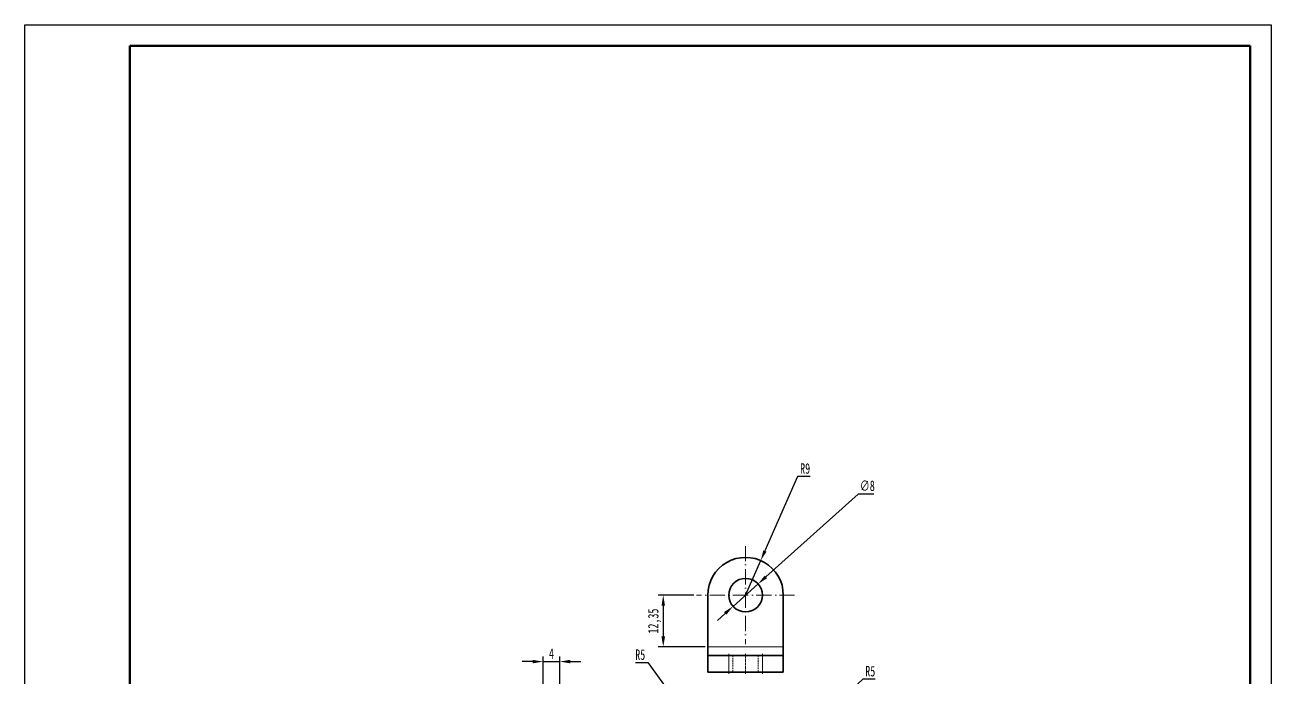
# Model space of a CAD drawing. Header units: millimetres. Extents: x 1050 to 2021, y 766 to 1186.
# Drawn here: x 1723.6 to 2020.6, y 1030.2 to 1185.6 of the extents above; entities that cross this region are included whole.
import ezdxf

# ---------------------------------------------------------------- set-up
doc = ezdxf.new("R2010")
doc.units = ezdxf.units.MM
doc.header["$LTSCALE"] = 0.3
for name, pattern in [('CENTER', [50.8, 31.75, -6.35, 6.35, -6.35]), ('DASHDOT', [18.5, 12, -3, 0.5, -3]), ('DASHED', [19.05, 12.7, -6.35])]:
    doc.linetypes.add(name, pattern=pattern)
for name, color, linetype, lineweight in [('尺寸线', 3, 'Continuous', 25), ('粗实线', 7, 'Continuous', 50), ('细点画线', 1, 'CENTER', 25)]:
    doc.layers.add(name, color=color, linetype=linetype, lineweight=lineweight)
doc.styles.add('NUT Standard', font='simfang.ttf', dxfattribs={"width": 0.7, "height": 2.5})
doc.dimstyles.new('NUT Standard', dxfattribs={"dimtxt": 2.5, "dimasz": 2.5, "dimexe": 1.25, "dimexo": 0.625, "dimtad": 1, "dimtoh": 1, "dimtxsty": 'NUT Standard', "dimcen": 2.5, "dimadec": 0, "dimazin": 0, "dimtfac": 1, "dimtmove": 0, "dimatfit": 3, "dimfxl": 1, "dimarcsym": 0})

# ---------------------------------------------------------------- blocks, each defined once
blk = doc.blocks.new('*D5')
at = {"layer": 'Defpoints', "color": 0, "transparency": 16777216}
for p in [(1898.29, 1052.42), (1892.33, 1047.08)]:
    blk.add_point(p, dxfattribs=at)
at = {"layer": '尺寸线', "color": 0, "lineweight": -2, "transparency": 16777216}
for p, q in [((1922.17, 1073.84), (1900.15, 1054.09)), ((1925.85, 1073.84), (1922.17, 1073.84)), ((1892.33, 1047.08), (1898.29, 1052.42)), ((1890.47, 1045.41), (1888.61, 1043.74))]:
    blk.add_line(p, q, dxfattribs=at)
at = {"layer": '尺寸线', "color": 0, "transparency": 16777216}
for points in [[(1899.87, 1054.4), (1900.42, 1053.78), (1898.29, 1052.42)], [(1890.19, 1045.72), (1890.75, 1045.1), (1892.33, 1047.08)]]:
    blk.add_solid(points, dxfattribs=at)
at = {"layer": '尺寸线', "color": 0, "transparency": 16777216, "insert": (1924.32, 1075.8), "char_height": 2.5, "attachment_point": 5, "style": 'NUT Standard'}
blk.add_mtext('∅8', dxfattribs=at)
blk = doc.blocks.new('*D6')
at = {"layer": 'Defpoints', "color": 0, "transparency": 16777216}
for p in [(1898.92, 1057.99), (1895.31, 1049.75)]:
    blk.add_point(p, dxfattribs=at)
at = {"layer": '尺寸线', "color": 0, "lineweight": -2, "transparency": 16777216}
for p, q in [((1907.71, 1078.02), (1899.93, 1060.28)), ((1910.68, 1078.02), (1907.71, 1078.02)), ((1895.31, 1049.75), (1898.92, 1057.99))]:
    blk.add_line(p, q, dxfattribs=at)
at = {"layer": '尺寸线', "color": 0, "transparency": 16777216}
blk.add_solid([(1899.55, 1060.45), (1900.31, 1060.12), (1898.92, 1057.99)], dxfattribs=at)
at = {"layer": '尺寸线', "color": 0, "transparency": 16777216, "insert": (1909.51, 1079.91), "char_height": 2.5, "attachment_point": 5, "style": 'NUT Standard'}
blk.add_mtext('R9', dxfattribs=at)
blk = doc.blocks.new('*D8')
at = {"layer": 'Defpoints', "color": 0, "transparency": 16777216}
for p in [(1902.96, 1010.75), (1899.31, 1007.33)]:
    blk.add_point(p, dxfattribs=at)
at = {"layer": '尺寸线', "color": 0, "lineweight": -2, "transparency": 16777216}
for p, q in [((1923.25, 1029.72), (1904.78, 1012.45)), ((1926.19, 1029.72), (1923.25, 1029.72)), ((1899.31, 1007.33), (1902.96, 1010.75))]:
    blk.add_line(p, q, dxfattribs=at)
at = {"layer": '尺寸线', "color": 0, "transparency": 16777216}
blk.add_solid([(1904.5, 1012.76), (1905.07, 1012.15), (1902.96, 1010.75)], dxfattribs=at)
at = {"layer": '尺寸线', "color": 0, "transparency": 16777216, "insert": (1925.03, 1031.61), "char_height": 2.5, "attachment_point": 5, "style": 'NUT Standard'}
blk.add_mtext('R5', dxfattribs=at)
blk = doc.blocks.new('*D9')
at = {"layer": 'Defpoints', "color": 0, "transparency": 16777216}
for p in [(1888.35, 1011.36), (1891.31, 1007.33)]:
    blk.add_point(p, dxfattribs=at)
at = {"layer": '尺寸线', "color": 0, "lineweight": -2, "transparency": 16777216}
for p, q in [((1869.04, 1033.66), (1871.99, 1033.66)), ((1871.99, 1033.66), (1886.87, 1013.38)), ((1891.31, 1007.33), (1888.35, 1011.36))]:
    blk.add_line(p, q, dxfattribs=at)
at = {"layer": '尺寸线', "color": 0, "transparency": 16777216}
blk.add_solid([(1887.21, 1013.62), (1886.53, 1013.13), (1888.35, 1011.36)], dxfattribs=at)
at = {"layer": '尺寸线', "color": 0, "transparency": 16777216, "insert": (1870.2, 1035.55), "char_height": 2.5, "attachment_point": 5, "style": 'NUT Standard'}
blk.add_mtext('R5', dxfattribs=at)
blk = doc.blocks.new('*D34')
at = {"layer": 'Defpoints', "color": 0, "transparency": 16777216}
for p in [(1883.61, 1049.75), (1875.69, 1037.4), (1886.31, 1037.4)]:
    blk.add_point(p, dxfattribs=at)
at = {"layer": '尺寸线', "color": 0, "lineweight": -2, "transparency": 16777216}
for p, q in [((1882.98, 1049.75), (1874.44, 1049.75)), ((1875.69, 1047.25), (1875.69, 1039.9)), ((1885.68, 1037.4), (1874.44, 1037.4))]:
    blk.add_line(p, q, dxfattribs=at)
at = {"layer": '尺寸线', "color": 0, "transparency": 16777216}
for points in [[(1875.27, 1047.25), (1876.11, 1047.25), (1875.69, 1049.75)], [(1875.27, 1039.9), (1876.11, 1039.9), (1875.69, 1037.4)]]:
    blk.add_solid(points, dxfattribs=at)
at = {"layer": '尺寸线', "color": 0, "transparency": 16777216, "insert": (1873.62, 1043.57), "char_height": 2.5, "attachment_point": 5, "rotation": 90, "style": 'NUT Standard'}
blk.add_mtext('12,35', dxfattribs=at)
blk = doc.blocks.new('*D35')
at = {"layer": 'Defpoints', "color": 0, "transparency": 16777216}
for p in [(1851.04, 1033.91), (1847.04, 1012.33), (1851.04, 1012.33)]:
    blk.add_point(p, dxfattribs=at)
at = {"layer": '尺寸线', "color": 0, "lineweight": -2, "transparency": 16777216}
for p, q in [((1844.54, 1033.91), (1842.04, 1033.91)), ((1847.04, 1012.96), (1847.04, 1035.16)), ((1847.04, 1033.91), (1851.04, 1033.91)), ((1851.04, 1012.96), (1851.04, 1035.16)), ((1853.54, 1033.91), (1856.04, 1033.91))]:
    blk.add_line(p, q, dxfattribs=at)
at = {"layer": '尺寸线', "color": 0, "transparency": 16777216}
for points in [[(1844.54, 1034.33), (1844.54, 1033.5), (1847.04, 1033.91)], [(1853.54, 1034.33), (1853.54, 1033.5), (1851.04, 1033.91)]]:
    blk.add_solid(points, dxfattribs=at)
at = {"layer": '尺寸线', "color": 0, "transparency": 16777216, "insert": (1849.04, 1035.79), "char_height": 2.5, "attachment_point": 5, "style": 'NUT Standard'}
blk.add_mtext('4', dxfattribs=at)

msp = doc.modelspace()

# ---------------------------------------------------------------- linework, layer by layer
for p, q in [((1723.555, 765.619), (1723.555, 1185.619)), ((1723.555, 1185.619), (2020.555, 1185.619)), ((2020.555, 1185.619), (2020.555, 765.619))]:
    msp.add_line(p, q)
at = {"color": 7, "lineweight": 35}
for p, q in [((1886.308, 1037.397), (1886.308, 1049.751)), ((1904.308, 1037.397), (1904.308, 1049.751)), ((1886.308, 1035.397), (1886.308, 1037.397)), ((1904.308, 1035.397), (1904.308, 1037.397)), ((1886.308, 1035.397), (1891.308, 1035.397)), ((1886.308, 1035.397), (1886.308, 1031.397)), ((1899.308, 1035.397), (1891.308, 1035.397)), ((1899.308, 1035.397), (1904.308, 1035.397)), ((1904.308, 1035.397), (1904.308, 1031.397)), ((1886.308, 1031.397), (1891.308, 1031.397)), ((1899.308, 1031.397), (1891.308, 1031.397)), ((1899.308, 1031.397), (1904.308, 1031.397))]:
    msp.add_line(p, q, dxfattribs=at)
at = {"color": 7, "linetype": 'DASHED', "lineweight": 13, "ltscale": 0.45}
msp.add_line((1904.308, 1037.397), (1886.308, 1037.397), dxfattribs=at)
msp.add_line((1904.308, 1037.397), (1886.308, 1037.397), dxfattribs=at)
msp.add_line((1904.308, 1037.397), (1886.308, 1037.397), dxfattribs=at)
at = {"color": 7, "lineweight": 13}
for p, q in [((1904.308, 1037.397), (1886.308, 1037.397)), ((1891.308, 1035.397), (1891.308, 1031.397)), ((1899.308, 1035.397), (1899.308, 1031.397))]:
    msp.add_line(p, q, dxfattribs=at)
at = {"color": 7, "linetype": 'DASHDOT', "lineweight": 13, "ltscale": 0.120015}
for p, q in [((1891.308, 1035.797), (1891.308, 1030.997)), ((1899.308, 1035.797), (1899.308, 1030.997))]:
    msp.add_line(p, q, dxfattribs=at)
at = {"color": 7, "linetype": 'DASHED', "lineweight": 13, "ltscale": 0.1}
for p, q in [((1891.308, 1035.397), (1891.308, 1031.397)), ((1892.308, 1035.397), (1892.308, 1031.397)), ((1892.308, 1035.397), (1892.308, 1031.397)), ((1898.308, 1035.397), (1898.308, 1031.397)), ((1898.308, 1035.397), (1898.308, 1031.397)), ((1899.308, 1035.397), (1899.308, 1031.397))]:
    msp.add_line(p, q, dxfattribs=at)
at = {"color": 7, "lineweight": 35}
msp.add_circle((1895.308, 1049.751), 4, dxfattribs=at)
msp.add_arc((1895.308, 1049.751), 9, 0, 180.00001, dxfattribs=at)
at = {"layer": '粗实线'}
for p, q in [((1748.555, 770.619), (1748.555, 1180.619)), ((1748.555, 1180.619), (2015.555, 1180.619)), ((2015.555, 1180.619), (2015.555, 770.619))]:
    msp.add_line(p, q, dxfattribs=at)
at = {"layer": '细点画线', "linetype": 'DASHDOT', "lineweight": 13}
for p, q in [((1895.308, 1061.451), (1895.308, 1038.051)), ((1907.008, 1049.751), (1883.608, 1049.751))]:
    msp.add_line(p, q, dxfattribs=at)
at = {"layer": '细点画线', "linetype": 'DASHDOT', "lineweight": 13, "ltscale": 0.120015}
msp.add_line((1895.308, 1035.797), (1895.308, 1030.997), dxfattribs=at)

# ---------------------------------------------------------------- dimensions: what is measured, and where the dimension line sits
at = {"layer": '尺寸线'}
for center, mpoint, picture, middle in [((1895.308, 1049.751), (1898.923, 1057.993), '*D6', (1909.507, 1078.024)), ((1891.308, 1007.331), (1888.35, 1011.362), '*D9', (1870.205, 1033.658)), ((1899.308, 1007.331), (1902.959, 1010.746), '*D8', (1925.033, 1029.723))]:
    dim = msp.add_radius_dim(center=center, mpoint=mpoint, dimstyle='NUT Standard', dxfattribs=at)
    dim.commit()
    dim.dimension.update_dxf_attribs({"geometry": picture, "text_midpoint": middle, "dimtype": 164})
dim = msp.add_diameter_dim_2p(p1=(1892.33, 1047.081), p2=(1898.286, 1052.422), dimstyle='NUT Standard', dxfattribs=at)
dim.commit()
dim.dimension.update_dxf_attribs({"geometry": '*D5', "text_midpoint": (1924.321, 1073.837), "dimtype": 163})
dim = msp.add_linear_dim(base=(1875.69, 1037.397), p1=(1883.608, 1049.751), p2=(1886.308, 1037.397), angle=90, dimstyle='NUT Standard', dxfattribs=at)
dim.commit()
dim.dimension.update_dxf_attribs({"geometry": '*D34', "text_midpoint": (1873.623, 1043.574)})
dim = msp.add_linear_dim(base=(1851.04, 1033.914), p1=(1847.04, 1012.331), p2=(1851.04, 1012.331), dimstyle='NUT Standard', dxfattribs=at)
dim.commit()
dim.dimension.update_dxf_attribs({"geometry": '*D35', "text_midpoint": (1849.04, 1035.789)})

doc.saveas('drawing.dxf')
